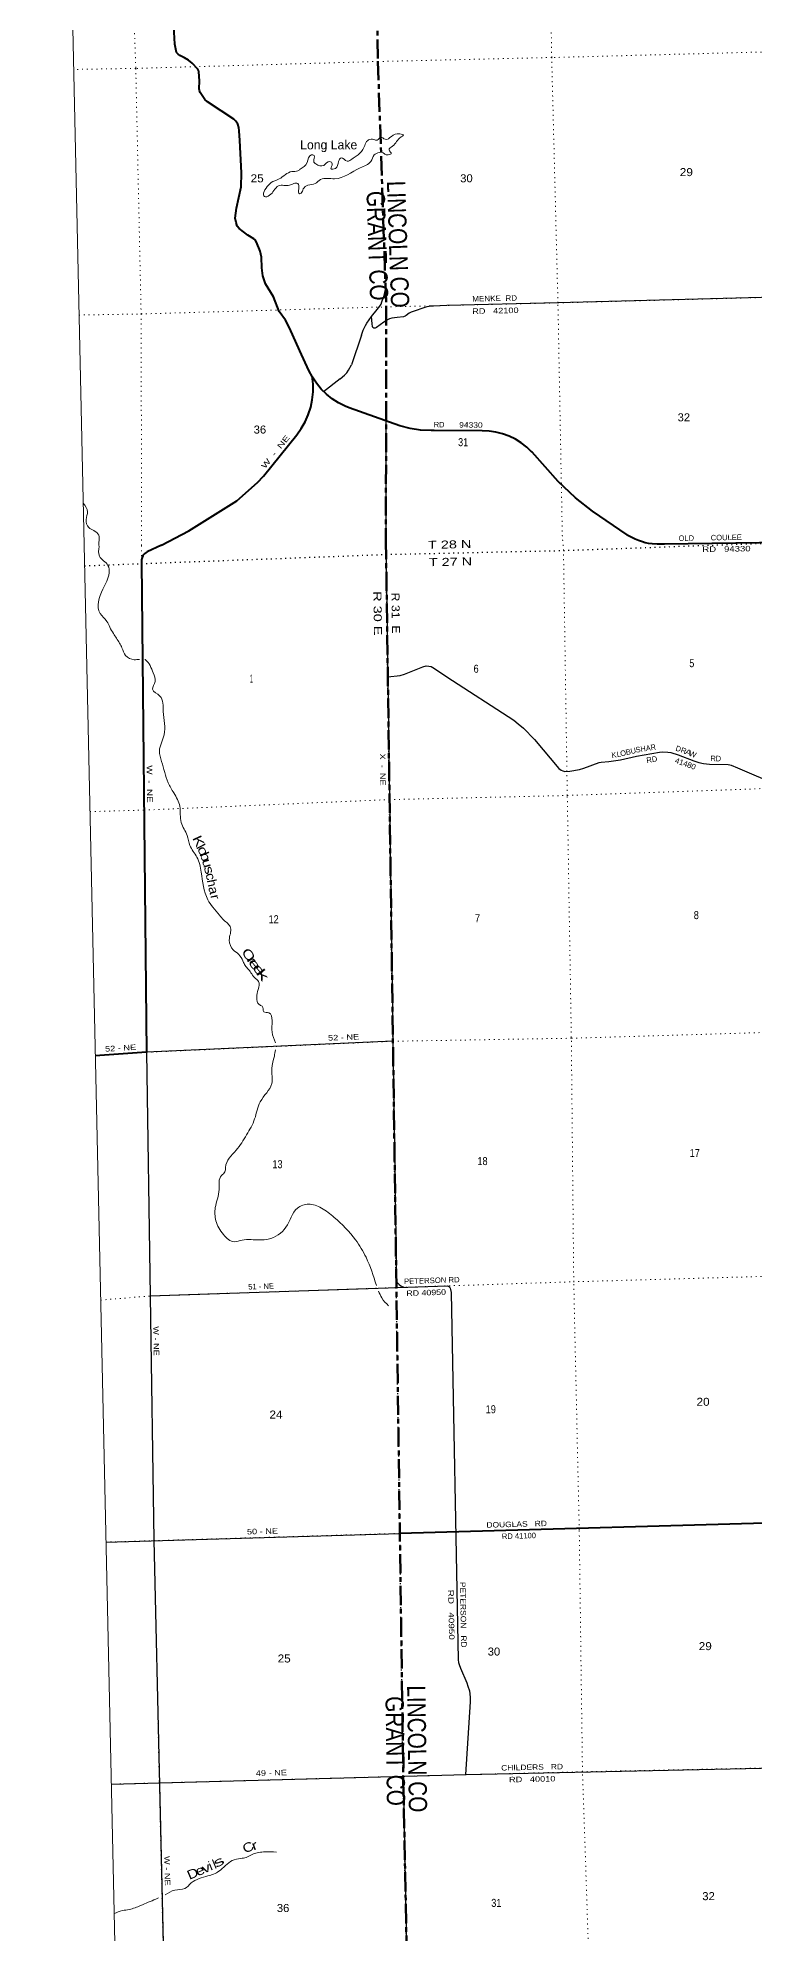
# Model space of a CAD drawing. Header units: feet. Extents: x 493183 to 745759, y 5472 to 195788.
# Drawn here: x 493183 to 508850, y 112780 to 154224 of the extents above; entities that cross this region are included whole.
import ezdxf
from ezdxf.enums import TextEntityAlignment as Align

# ---------------------------------------------------------------- set-up
doc = ezdxf.new("R2010")
doc.units = ezdxf.units.FT
doc.header["$LTSCALE"] = 70
doc.linetypes.add('DOTTED', pattern=[1.5, 0.3, -1.2])
doc.linetypes.add('LONG_DASH_SHORT_DASH', pattern=[9.9, 6, -1.2, 1.5, -1.2])
for name, color, linetype, lineweight in [('11', 7, 'LONG_DASH_SHORT_DASH', 60), ('26', 7, 'Continuous', 40), ('27', 7, 'Continuous', 13), ('29', 7, 'Continuous', 25), ('39', 7, 'Continuous', 13), ('4', 7, 'Continuous', 13), ('6', 7, 'DOTTED', 25), ('7', 7, 'DOTTED', 13)]:
    doc.layers.add(name, color=color, linetype=linetype, lineweight=lineweight)
for name, color, linetype in [('12', 7, 'Continuous'), ('30', 7, 'Continuous'), ('41', 7, 'Continuous')]:
    doc.layers.add(name, color=color, linetype=linetype)

msp = doc.modelspace()

# ---------------------------------------------------------------- linework, layer by layer
at = {"layer": '11'}
for points in [[(500333.54, 168530.76), (500462.1, 164476.75), (500528.25, 159040.56), (500621.22, 153716.1), (500802, 148356.03), (500795.86, 143241.47)], [(500795.86, 143241.47), (501175.77, 116188.57), (501542.02, 97343.9)]]:
    msp.add_lwpolyline(points, dxfattribs=at)
at = {"layer": '26'}
for points in [[(499186.98, 146807.29), (499112.13, 146951.96), (498910.11, 147382.43), (498683.57, 147884.55), (498601.74, 148048.27), (498458.53, 148242.68), (498335.78, 148559.88), (498161.89, 148846.38), (498104.12, 149017.79), (498078.8, 149195.56), (498074.27, 149427.43), (498048.11, 149558.81), (497967.54, 149757.05), (497933.53, 149807.19), (497906.17, 149828.68), (497774.49, 149909.26), (497589.07, 150053.79), (497545.43, 150110.15), (497517.47, 150186.81), (497498.51, 150280.83), (497527.7, 150504.01), (497629.99, 150964.46), (497640.22, 151271.43), (497599.3, 151977.45), (497585.25, 152188.49), (497577.42, 152265), (497556.09, 152339.68), (497515.58, 152403.68), (497466.33, 152448.13), (497190.14, 152632.31), (496896.07, 152824.17), (496834.26, 152879.45), (496736.25, 153027.54), (496726.02, 153053.12), (496715.79, 153073.58), (496708.45, 153109.87), (496719.61, 153287.18), (496703.12, 153481.1), (496693.52, 153510.98), (496679.99, 153541.71), (496554.69, 153669.61), (496479.22, 153737.12), (496392.29, 153788.56), (496284.9, 153839.72), (496248.92, 153867.27), (496218.41, 153903.67), (496177.48, 154085.29), (496153.2, 154483.07)], [(495886.97, 143132.52), (496488.19, 143444.07), (497531.73, 144097.93), (497985.31, 144503.37), (498120.55, 144642.19), (498844.01, 145544.37), (498943.76, 145682.01), (499028.57, 145829.32), (499097.52, 145984.69), (499149.85, 146146.42), (499184.98, 146312.73), (499202.55, 146481.8), (499202.34, 146651.78), (499190.49, 146771.76), (499186.98, 146807.29)], [(506070.06, 143359.74), (505318.36, 143873.71), (504941.64, 144165.35), (504565.55, 144522.26), (503992.86, 145162.17), (503984.02, 145171.68), (503874.98, 145276.43), (503755.59, 145369.21), (503627.15, 145449), (503491.08, 145514.92), (503348.86, 145566.26), (503202.06, 145602.46), (503052.27, 145623.11), (502901.15, 145627.99), (501850.16, 145639.46), (501784.63, 145638.21), (501552.99, 145649.34), (501323.78, 145684.62), (501099.52, 145743.67), (499991.57, 146133.62), (499905.66, 146168.22), (499760.08, 146241.27), (499622.93, 146329.13), (499495.71, 146430.84), (499379.82, 146545.3), (499276.53, 146671.24), (499186.98, 146807.29)], [(495886.97, 143132.52), (495576.1, 142983.83), (495549.76, 142967.72), (495523.42, 142948.69), (495501.47, 142926.73), (495479.53, 142894.52), (495464.89, 142863.77), (495456.11, 142840.34), (495450.26, 142805.21), (495446.41, 142752.65), (495560.02, 132041.18), (494438.55, 131967.01)], [(506070.06, 143359.74), (506248.73, 143269.37), (506321.89, 143237.16), (506407.24, 143209.99), (506466.75, 143191.77), (506534.06, 143177.13), (506623.31, 143165.42), (506727.2, 143159.56), (506891.28, 143156.86), (509486.09, 143198.4)], [(509987.18, 142810.78), (509989.17, 142812.83), (510384.88, 121781.71), (501100.87, 121521.18)]]:
    msp.add_lwpolyline(points, dxfattribs=at)
at = {"layer": '29'}
for p, q in [((500260.82, 147722.3), (500039.51, 147072.14)), ((499795.15, 146766.17), (499431.05, 146487.56)), ((500793.59, 145848.55), (500795.86, 143241.47)), ((500949.75, 132283), (495560.02, 132041.18)), ((494666.91, 121330.43), (501100.87, 121521.18))]:
    msp.add_line(p, q, dxfattribs=at)
for points in [[(500478.87, 148128.17), (500606.28, 148283), (500661.52, 148354.63), (500690.16, 148401.71), (500708.58, 148448.79), (500755.63, 148590.01), (500786.6, 148719.55)], [(502126.59, 148374.48), (501835.22, 148361.19), (501759.57, 148357.1), (501732.98, 148353.01), (501687.65, 148340.83), (501350.61, 148226.15), (501319.94, 148213.87), (501303.91, 148204.56), (501236.1, 148150.44), (501215.65, 148138.16), (501183.05, 148127.12), (501042.21, 148107.43), (500923.25, 148093.15), (500877.29, 148082.75), (500829.19, 148060.41), (500748.29, 148007.01), (500590.2, 147891.76), (500557.23, 147878.3), (500534.74, 147874.21), (500512.25, 147888.53), (500502.03, 147913.09), (500492.74, 147972.7), (500478.87, 148128.17)], [(509840.09, 148567.61), (504558.75, 148429.29), (502126.59, 148374.48)], [(500260.82, 147722.3), (500301.45, 147834.75), (500352.6, 147937.08), (500381.24, 147986.22), (500478.87, 148128.17)], [(499795.15, 146766.17), (499890.23, 146850.25), (499939.33, 146901.42), (499980.25, 146956.68), (500039.51, 147072.14)], [(500795.86, 143241.47), (500947.11, 132369.26), (501025.72, 127024.51), (501085.35, 126962.12), (501120.59, 126935), (501185.93, 126906.57)], [(500837.48, 140249.38), (501107.86, 140283.4), (501203.22, 140308.38), (501604.24, 140472.84), (501674.88, 140490.12), (501734.52, 140487.41), (501786.02, 140476.56), (501857.99, 140435.73), (502124.84, 140251.94), (503592.4, 139301.55), (503691.65, 139222.04), (503806.8, 139127.95), (504043.72, 138882.59), (504578.05, 138250.98), (504629.96, 138212.53), (504664.79, 138194.01), (504708.16, 138183.16), (504821.05, 138191.27), (505028.2, 138227.05), (505128.32, 138256.4), (505459.86, 138375.83), (505505.1, 138386.6), (505671.5, 138397.66), (505926.68, 138435.18), (506278.45, 138518.56), (506780.38, 138605.4), (506852.33, 138610.38), (506963.47, 138602.24), (507028.53, 138594.11), (507185.13, 138547.59), (507530.28, 138417.05), (507638.44, 138379.82), (507744.15, 138358.12), (507875.63, 138338.93), (508282.63, 138331.59), (508318.82, 138328.28), (508348.64, 138320.15), (508483.4, 138262.31), (509392.36, 137878.17)], [(495560.02, 132041.18), (495719.28, 121373.87), (495963.59, 110670.59), (496126.98, 103115.13), (496180.91, 97225.04)], [(495639.57, 126712.95), (502139.88, 126934.63), (502168.34, 126925.13), (502185.96, 126908.86), (502199.51, 126885.8), (502210.35, 126853.25), (502222.15, 126791.68), (502378.11, 118756.17), (502385.17, 118697.64), (502396.01, 118656.96), (502430.48, 118574.64), (502567.78, 118255.09), (502591.18, 118182.28), (502621, 118076.49), (502637.26, 117938.16), (502639.97, 117881.2), (502640.45, 117834.41), (502533.41, 116246.23)], [(494789.36, 116036.69), (502549.14, 116246.63), (510024.45, 116412.06)], [(501174.55, 116216.47), (501275.14, 110920.37), (501339.92, 107824.71), (501389.92, 107711.63), (501397.12, 107686.49), (501406.61, 107639.03), (501408.6, 107577.25), (501402.54, 107523.75), (501387.64, 107460.01), (501349.69, 107325.74), (501542.02, 97343.9)]]:
    msp.add_lwpolyline(points, dxfattribs=at)
at = {"layer": '39'}
for points in [[(498919.18, 151352.93), (499074.01, 151498.85), (499165.64, 151667.01), (499224.63, 151650.68), (499216.44, 151523.39), (499264.51, 151468.41), (499436.94, 151435.41), (499565.42, 151520.02), (499623.38, 151471.39), (499594.36, 151365.65), (499691.07, 151368.62), (499760.91, 151524.02), (499815.09, 151598.27), (499950.35, 151527.83), (500053.76, 151575.37), (500146.66, 151636.71), (500291.29, 151786.34), (500416, 151993.83), (500532.6, 152005.49), (500603.74, 151987.51), (500680.46, 152050.36), (500778.59, 152007.01), (500917.82, 152069.77), (501101.69, 152123.82), (501179.18, 152095.96), (501127.91, 152058.08), (500938.55, 151854.65), (500866.41, 151773.79), (500911.32, 151690.48), (500867.49, 151673), (500784.7, 151676.51), (500733.16, 151713.23), (500648.29, 151718.68), (500541.05, 151664.97), (500466.8, 151521.54), (500235.17, 151381.33), (499673.76, 151144.27), (499363.8, 151124.65), (499245.45, 151038.34), (499091.31, 151001.33), (498986.88, 150921.49), (498943.26, 150831.43), (498903.4, 150816.09), (498888.1, 150920.47), (498868.33, 151038.83), (498779.62, 151038.12), (498687.99, 151001.02), (498448.36, 150989.61), (498346.63, 150887.68), (498249.05, 150781.84), (498140.94, 150756.33), (498119.67, 150791.97), (498175.66, 150938.87), (498284.83, 151061.2), (498459.9, 151139.18), (498739.28, 151301.02), (498869.86, 151317.14), (498919.18, 151352.93)], [(494171.53, 144049.1), (494271.05, 143862.15), (494237.96, 143691.76), (494297.81, 143516.15), (494404.74, 143448.87), (494514.67, 143349.42), (494522.29, 143232.7), (494516.4, 143161.95), (494521.12, 143102.4)], [(494521.12, 143102.4), (494528, 142892.28), (494716.47, 142689.37), (494741.14, 142524.36), (494603.45, 142169.37), (494545.02, 141638.08), (494692.73, 141464.82), (494757.08, 141340.73), (494833.79, 141198.68), (494969.96, 140988.94), (495021.89, 140886.86), (495102.99, 140720.67), (495291.82, 140626.67), (495402.47, 140634.24)], [(495522.44, 140631.73), (495533.66, 140624.21), (495705.28, 140336.35), (495746.43, 140147.38), (495690.51, 139981.17), (495849.94, 139832.28), (495923.61, 139492.54), (495945.42, 138984.63), (495841.92, 138634.18), (495889.79, 138400.94), (496035.9, 137935.22), (496156.14, 137713.14), (496287.52, 137420.64), (496317.11, 137064.11), (496448.34, 136781.69), (496508.05, 136564.77), (496661.08, 136306.87), (496756.69, 135981.57), (496900.87, 135376.66), (497010.16, 135212.91), (497153.84, 135039.58), (497246.05, 134938.1), (497397.79, 134764.89), (497369.69, 134492.21), (497457.51, 134281.75), (497575.92, 134180.65), (497666.7, 134040.83), (497702.11, 133964.71), (497843.93, 133781.28), (497920.09, 133675.52), (498010.02, 133592.15), (498000.59, 133416.55), (497970.99, 133242.66), (498021.73, 133086.11), (498086.81, 133046.74), (498107.78, 132992.6), (498124.87, 132928.31), (498232.01, 132905.71), (498305.12, 132735.36), (498306.93, 132483.29), (498378.04, 132245.03)], [(498379.96, 132093.96), (498355.24, 131955.61), (498300.88, 131686.56), (498297.84, 131355.76), (498047.92, 130960.79), (497924.65, 130585.85), (497748.6, 130236.34), (497517.94, 129900.13), (497287.89, 129523.6), (497275.28, 129424.59), (497197.85, 129348.82), (497148.1, 129041.53), (497063.44, 128644.97), (497075.87, 128356.76), (497239.61, 128056.67), (497481.8, 127898.93), (497648.49, 127935.69), (497847.84, 127944.71), (498222.49, 127954.31), (498609.47, 128214.19), (498863.02, 128635.44), (499103.51, 128721.7), (499386.93, 128635.16), (499664.07, 128431.55), (500130.98, 127938.33), (500362.42, 127558.58), (500587.65, 126944.41)], [(500634.3, 126819.65), (500706.36, 126670.25), (500854.08, 126496.98)], [(495964.19, 113616.26), (496179.6, 113717.58), (496394.64, 113755.06), (496537.88, 113876.18), (496902.27, 114030.85), (497142.56, 114131.23), (497435.18, 114367.51), (497621.9, 114412.64), (497736.42, 114434.51), (497852.41, 114492.71), (498117.45, 114555.13), (498405.69, 114549.34)], [(494850.4, 113207.58), (495031.75, 113270.93), (495184.53, 113295.38), (495429.02, 113383.73), (495763.41, 113523.83), (495818.61, 113548.03)]]:
    msp.add_spline(points, degree=3, dxfattribs=at)
at = {"layer": '4'}
msp.add_lwpolyline([(493183.04, 189004.41), (524001.53, 189703.99), (554819.03, 190445.97), (585635.48, 191230.33), (616450.81, 192057.09), (647264.99, 192926.23), (678077.93, 193837.75), (708889.59, 194791.66), (739699.91, 195787.95), (745759.19, 12310.89), (714696.49, 11306.43), (683632.43, 10344.71), (652567.07, 9425.72), (621500.49, 8549.46), (590432.73, 7715.93), (559363.85, 6925.15), (528293.91, 6177.1), (497222.97, 5471.78)], close=True, dxfattribs=at)
at = {"layer": '6'}
for points in [[(494202.74, 142680.25), (495446.46, 142728.34), (500797.95, 142928.6), (504679.93, 143015.02), (509979.29, 143205.91), (515288.95, 143340.92), (520625.37, 143479.68), (525080, 143592.57)], [(501542.02, 97343.9), (501488.83, 100062.11), (501381.48, 105529.57), (501278.78, 110880.93), (501170.04, 116213.07), (501101.29, 121522.4), (501020.79, 126899.64), (500949.75, 132283), (500873.03, 137565.17), (500797.95, 142931), (500795.86, 143241.47)]]:
    msp.add_lwpolyline(points, dxfattribs=at)
at = {"layer": '7'}
for points in [[(504655.04, 143327.89), (504558.75, 148429.29), (504422.17, 153794.75), (504327.74, 159101.02), (504254.67, 164434.16), (504238.38, 164951.43)], [(495125.51, 164939.54), (495143.38, 164407.46), (495132.73, 158943.09), (495324.39, 153557.14), (495440.94, 148187.03), (495452.31, 143122.91)], [(524830.25, 154271.04), (520455.57, 154215.54), (515098.94, 154099.1), (509743.8, 153934.31), (504422.17, 153794.75), (500619.46, 153707.98), (495324.39, 153557.14), (493963.82, 153533.89)], [(494082.05, 148162.76), (495440.94, 148187.03), (500794.38, 148341.68), (504558.75, 148429.29), (509840.09, 148567.61), (515179.67, 148713.77), (520531.64, 148850.23), (524954.78, 148946.38)], [(495452.31, 143122.91), (495446.46, 142727.14), (495502.34, 137338.99), (495560.02, 132041.18), (495642.46, 126677.63), (495720.69, 121363.09), (495839.65, 116064.96), (495962.67, 110710.87), (496080.22, 105278.1), (496154.13, 99936.62), (496180.91, 97225.04)], [(505735.37, 97437.79), (505648.53, 100395.02), (505495.35, 105637.07), (505276.76, 110976.91), (505095.27, 116311.04), (505025, 121595.66), (504904.45, 127019.07), (504851.53, 132366.84), (504763.22, 137657.62), (504679.93, 143015.02), (504655.04, 143327.89)], [(494321.06, 137304.6), (495505.94, 137337.79), (500873.03, 137567.57), (504763.22, 137657.62), (510083.4, 137845.27), (515382.28, 137965.25), (520729.28, 138108.17), (525205.62, 138221.67)], [(494438.55, 131967.01), (495560.02, 132041.18), (500949.75, 132283), (504853.82, 132348.72), (510182.52, 132507.09), (515469.17, 132652.52), (520831.98, 132778.72), (525330.47, 132883.31)], [(494556.2, 126622.52), (495639.57, 126712.95), (501024.4, 126897.23), (504896.33, 127022.98), (510282.84, 127174.91), (515599.42, 127341.48), (520941.89, 127437.24), (525455.27, 127547.53)], [(494666.91, 121330.43), (495718.29, 121361.29), (501099.49, 121521.2), (505027.4, 121628.79), (510383.75, 121781.42), (515674.59, 121929.27), (521051.6, 122081.12), (525580.14, 122208.24)], [(515781.43, 116573.42), (515764.08, 116573.05), (510457.5, 116418.65), (505092.87, 116308.63), (501173.65, 116209.46), (495839.65, 116063.76), (494789.36, 116036.69)]]:
    msp.add_lwpolyline(points, dxfattribs=at)

# ---------------------------------------------------------------- texts
at = {"layer": '12', "width": 0.85}
for s, rotation, p in [('GRANT CO', 271.932, (500369.84, 150871.34)), ('LINCOLN CO', 271.932, (500816.84, 151093.03)), ('LINCOLN CO', 270.805, (501259.29, 118195.82)), ('GRANT CO', 270.805, (500785.38, 117958.46))]:
    msp.add_text(s, height=400, rotation=rotation, dxfattribs=at).set_placement(p)
at = {"layer": '27'}
for s, rotation, width, p in [('W  -  NE', 51.274, 1.45, (498151.47, 144792.64)), ('RD', 359.375, 0.8, (501843.38, 145708.17)), ('94330', 359.375, 1.15, (502398.07, 145703.48)), ('OLD', 0.917, 0.9, (507198.42, 143222.47)), ('RD   94330', 0.917, 1.3, (507718.32, 142980.08)), ('W  -  NE', 270.608, 1.35, (495563.46, 138317.39)), ('52 - NE', 3.398, 1.25, (494655.85, 132054.08)), ('DOUGLAS   RD', 1.607, 1.15, (502996.15, 121644.39))]:
    msp.add_text(s, height=120, rotation=rotation, dxfattribs=dict(at, width=width)).set_placement(p)
for s, rotation, p in [('COULEE', 0.917, (507901.31, 143234.92)), ('RD 41100', 1.607, (503333.51, 121396.17))]:
    msp.add_text(s, height=120, rotation=rotation, dxfattribs=at).set_placement(p)
at = {"layer": '30'}
for s, rotation, width, p in [('MENKE  RD', 1.291, 1.1, (502685.16, 148457.09)), ('RD   42100', 1.291, 1.25, (502685.16, 148186.46)), ('X  -  NE', 270.608, 1.25, (500663.74, 138573.59)), ('RD', 9.335, 0.9, (506504.6, 138365.94)), ('41480', 340.455, 1.05, (507107.04, 138374.45)), ('RD', 358.967, 0.8, (507895.22, 138408.59)), ('PETERSON RD', 1.953, 1.05, (501193.94, 126971.89)), ('PETERSON   RD', 271.112, 1.15, (502415.1, 120457.71)), ('CHILDERS   RD', 1.268, 1.15, (503318.39, 116333.67)), ('RD   40010', 1.268, 1.25, (503490.22, 116075.88))]:
    msp.add_text(s, height=120, rotation=rotation, dxfattribs=dict(at, width=width)).set_placement(p)
for s, rotation, width, p in [('K', 8.364, 0.8, (505793.33, 138484.49)), ('L', 8.364, 0.95, (505897.4, 138502.66)), ('O', 13.335, 0.85, (505997.07, 138523.8)), ('U', 13.335, 0.9, (506220.03, 138576.65)), ('S', 9.816, 0.9, (506320.12, 138601.46)), ('H', 9.816, 0.75, (506431.55, 138617.81)), ('A', 9.816, 0.95, (506542.8, 138634.57)), ('R', 9.816, 0.8, (506653.89, 138654.22)), ('D', 343.455, 0.95, (507176.6, 138622.61)), ('A', 339.283, 1.15, (507385.96, 138546.47)), ('W', 339.283, 0.9, (507487.96, 138505.67)), ('52 - NE', 2.388, 1.25, (499872.69, 132309.51)), ('RD 40950', 1.953, 1.2, (501678.51, 126725.18)), ('W - NE', 271.016, 1.25, (495712.09, 125726.61)), ('50 - NE', 1.564, 1.25, (498096.95, 121506.53)), ('RD   40950', 271.112, 1.35, (502167.4, 119740.18)), ('49 - NE', 1.257, 1.25, (498291.08, 116224.8)), ('W - NE', 271.308, 1.25, (495954.39, 114141.25))]:
    msp.add_text(s, height=120, rotation=rotation, dxfattribs=dict(at, width=width)).set_placement(p, align=Align.CENTER)
for s, rotation, p in [('B', 13.335, (506109.25, 138550.39)), ('R', 339.283, (507288.11, 138582.26)), ('51 - NE', 1.953, (498067.98, 126862.92))]:
    msp.add_text(s, height=120, rotation=rotation, dxfattribs=at).set_placement(p, align=Align.CENTER)
at = {"layer": '41'}
msp.add_text('Long Lake', height=200, dxfattribs=at).set_placement((498919.83, 151786.46))
for s, rotation, width, p in [('K', 294.742, 1.35, (496607.53, 136617.77)), ('l', 297.784, 1.15, (496659.27, 136497.41)), ('o', 297.584, 1.4, (496707.92, 136400.83)), ('b', 292.265, 1.35, (496753.93, 136281.81)), ('u', 287.265, 1.25, (496794.82, 136146.11)), ('s', 285.493, 1.3, (496834.09, 136001.86)), ('c', 283.052, 1.15, (496866.22, 135863.35)), ('h', 281.271, 1.05, (496894.42, 135724.44)), ('a', 283.717, 1.15, (496928.95, 135561.89)), ('r', 282.817, 1.15, (496966.42, 135417.09)), ('C', 305.042, 1.45, (497705.07, 134122.07)), ('r', 304.301, 1.8, (497780.61, 134006.89)), ('e', 307.342, 1.75, (497849.83, 133902.98)), ('e', 308.078, 1.75, (497941.9, 133788.6)), ('k', 306.652, 1.9, (498019.43, 133675.01)), ('s', 29.388, 1.7, (497184.98, 114256.33)), ('C', 26.834, 1.25, (497826.86, 114569.43)), ('r', 20.308, 1.35, (497955.65, 114606.87)), ('D', 23.087, 1.25, (496607.37, 113990.55)), ('e', 22.912, 1.3, (496765.76, 114057.3)), ('v', 22.661, 1.35, (496896.69, 114114.43)), ('i', 22.684, 1.05, (496994.79, 114157.82))]:
    msp.add_text(s, height=200, rotation=rotation, dxfattribs=dict(at, width=width)).set_placement(p, align=Align.CENTER)
msp.add_text('l', height=200, rotation=22.684, dxfattribs=at).set_placement((497081.4, 114194.8), align=Align.CENTER)
at = {"layer": '6'}
for s, rotation, width, p in [('T 28 N', 1.275, 1.35, (502192.13, 143059.66)), ('T 27 N', 1.275, 1.35, (502210.07, 142680.49)), ('R 30 E', 270.805, 1.35, (500528.35, 141639.23)), ('R 31  E', 270.805, 1.15, (500923.5, 141644.22))]:
    msp.add_text(s, height=175, rotation=rotation, dxfattribs=dict(at, width=width)).set_placement(p, align=Align.CENTER)
at = {"layer": '7'}
for s, width, p in [('29', 1.1, (507224.19, 151201.86)), ('25', 1.1, (497836.3, 151065.83)), ('30', 1.05, (502420.59, 151066.63)), ('32', 1.05, (507176.28, 145839.03)), ('36', 1.05, (497902.65, 145572.01)), ('31', 0.85, (502374.79, 145296))]:
    msp.add_text(s, height=175, dxfattribs=dict(at, width=width)).set_placement(p)
for s, width, p in [('6', 0.85, (502768.76, 140341.56)), ('5', 0.85, (507487.11, 140463.25)), ('1', 0.4, (497853.07, 140125.35)), ('8', 0.85, (507585.16, 134954.09)), ('12', 0.85, (498340.16, 134864.18)), ('7', 0.85, (502799.23, 134885.54)), ('18', 0.85, (502909.2, 129574.91)), ('17', 0.85, (507552.44, 129751.34)), ('13', 0.85, (498423.99, 129506.68)), ('20', 1.1, (507733.35, 124310.85)), ('24', 1.1, (498391.71, 124032.31)), ('19', 0.85, (503090.18, 124148.62)), ('30', 1.05, (503159.2, 118849.19)), ('29', 1.1, (507781.49, 118967.98)), ('25', 1.1, (498570.29, 118697.8)), ('32', 1.05, (507853.83, 113500.44)), ('36', 1.05, (498546.98, 113241.6)), ('31', 0.85, (503210.73, 113353.36))]:
    msp.add_text(s, height=175, dxfattribs=dict(at, width=width)).set_placement(p, align=Align.CENTER)

doc.saveas('drawing.dxf')
